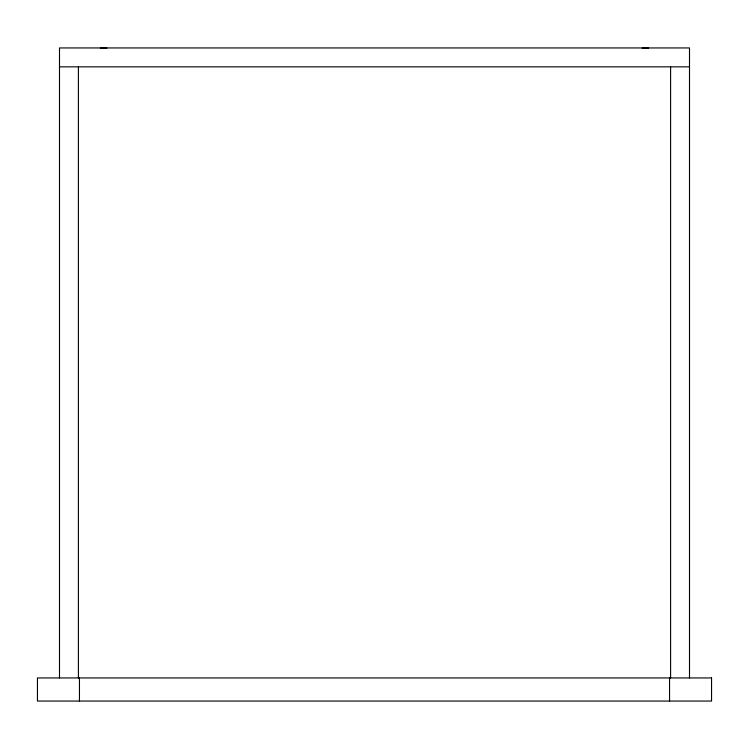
<?xml version="1.0" encoding="UTF-8"?>
<svg xmlns="http://www.w3.org/2000/svg" width="749" height="749" viewBox="0 0 749 749"><rect width="100%" height="100%" fill="white"/><g stroke="black" fill="none" stroke-linecap="round" stroke-linejoin="round"><path stroke-width="1.12" d="M59.499 66.848L689.501 66.848M689.501 677.948L689.501 47.945L59.499 47.945L59.499 677.948M670.598 66.848L670.598 677.948M669.55 677.948L669.55 701.055M79.45 677.948L79.45 701.055M78.402 66.848L78.402 677.948M642.118 48.076A42 42 0 0 1 648.681 48.076M100.319 48.076A42 42 0 0 1 106.882 48.076M711.55 677.948L37.45 677.948L37.45 701.055L711.55 701.055L711.55 677.948"/></g></svg>
